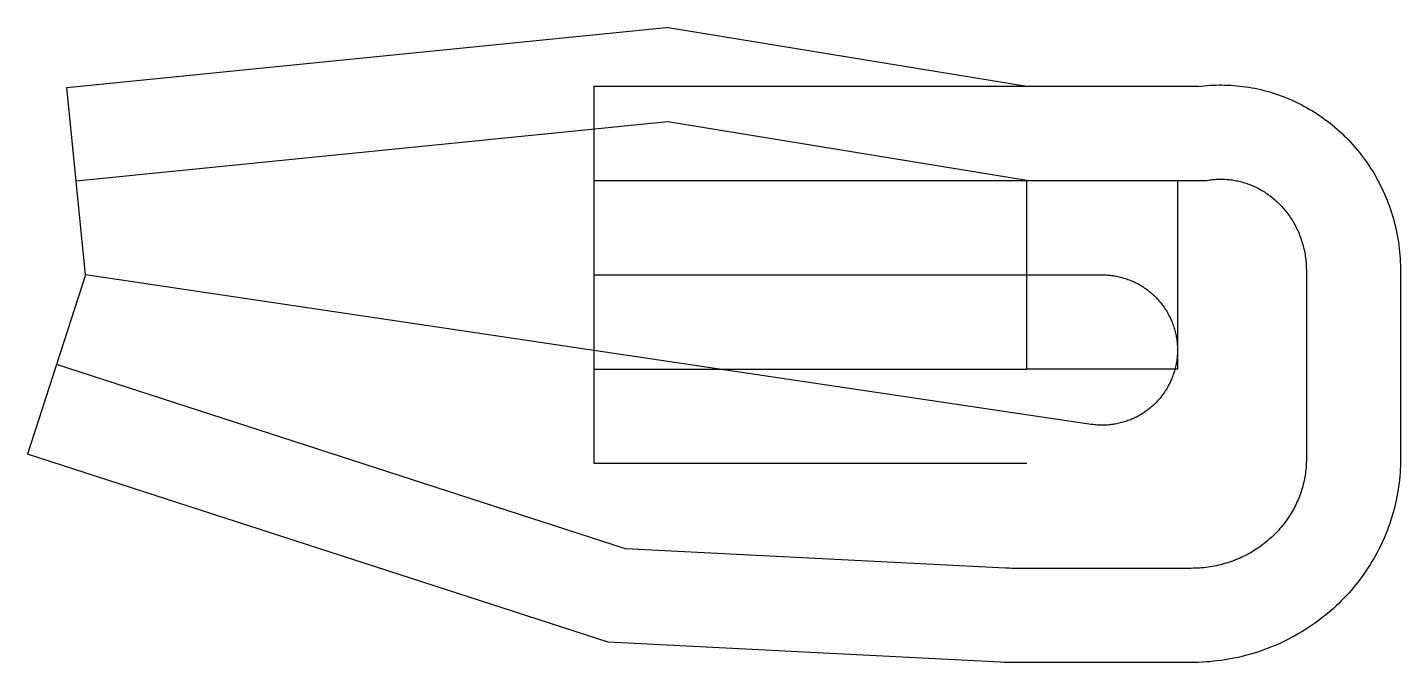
# Model space of a CAD drawing. Header units: metres. Extents: x -21141 to 5867, y -7625 to 4865.
import ezdxf

# ---------------------------------------------------------------- set-up
doc = ezdxf.new("R2010")
doc.units = ezdxf.units.M

msp = doc.modelspace()

# ---------------------------------------------------------------- linework, layer by layer
at = {"color": 1}
for p, q in [((-20369, 3686), (-8579, 4865)), ((-1482, 3704), (-8579, 4865)), ((-20000, 0), (-20369, 3686)), ((-10000, 3704), (-10000, -3704)), ((1890, 3704), (-10000, 3704)), ((-8544, 3007), (-20184, 1843)), ((-1482, 1852), (-8544, 3007)), ((-10000, 1852), (2040, 1852)), ((4015, 76), (4015, -3628)), ((5867, 76), (5867, -3628)), ((-20000, 0), (-21141, -3524)), ((-9377, -5386), (-20570, -1762)), ((-10000, -1852), (-1482, -1852)), ((-9716, -7223), (-21141, -3524)), ((-10000, -3704), (-1482, -3704)), ((-1905, -5769), (-9377, -5386)), ((1743, -5773), (-1779, -5773)), ((-2000, -7619), (-9716, -7223)), ((1743, -7625), (-1779, -7625))]:
    msp.add_line(p, q, dxfattribs=at)
for points in [[(1890, 3704), (1948, 3711), (2005, 3718), (2063, 3723), (2122, 3727), (2180, 3730), (2238, 3732), (2297, 3734), (2355, 3734), (2414, 3733), (2473, 3731), (2532, 3728), (2591, 3724), (2650, 3719), (2708, 3713), (2767, 3706), (2826, 3698), (2885, 3689), (2943, 3679), (3002, 3668), (3060, 3656), (3119, 3642), (3177, 3628), (3235, 3613), (3293, 3596), (3350, 3579), (3408, 3561), (3465, 3541), (3522, 3521), (3578, 3499), (3635, 3477), (3691, 3453), (3746, 3428), (3802, 3403), (3856, 3376), (3911, 3349), (3965, 3320), (4019, 3291), (4072, 3260), (4125, 3229), (4177, 3196), (4229, 3163), (4280, 3129), (4331, 3093), (4381, 3057), (4431, 3020), (4480, 2982), (4528, 2943), (4576, 2903), (4623, 2862), (4670, 2821), (4716, 2778), (4761, 2735), (4805, 2691), (4849, 2646), (4892, 2600), (4934, 2553), (4976, 2506), (5017, 2457), (5057, 2408), (5096, 2358), (5134, 2308), (5172, 2257), (5208, 2205), (5244, 2152), (5279, 2099), (5313, 2045), (5346, 1990), (5378, 1934), (5410, 1878), (5440, 1822), (5469, 1765), (5498, 1707), (5525, 1648), (5552, 1589), (5577, 1530), (5602, 1470), (5625, 1409), (5647, 1348), (5669, 1287), (5689, 1225), (5708, 1163), (5727, 1100), (5744, 1037), (5760, 973), (5775, 910), (5789, 845), (5801, 781), (5813, 716), (5824, 651), (5833, 585), (5841, 520), (5848, 454), (5854, 388), (5859, 322), (5863, 255), (5866, 189), (5867, 122), (5867, 76)], [(1482, -1852), (-1482, -1852), (-1482, 1852), (1482, 1852), (1482, -1852)], [(2040, 1852), (2065, 1857), (2090, 1861), (2115, 1865), (2140, 1869), (2166, 1872), (2191, 1875), (2217, 1877), (2243, 1879), (2269, 1880), (2295, 1881), (2321, 1882), (2348, 1882), (2374, 1881), (2401, 1881), (2427, 1879), (2454, 1877), (2481, 1875), (2507, 1872), (2534, 1869), (2561, 1865), (2588, 1861), (2614, 1857), (2641, 1851), (2668, 1846), (2695, 1840), (2722, 1833), (2748, 1826), (2775, 1818), (2802, 1810), (2828, 1801), (2855, 1792), (2881, 1783), (2908, 1773), (2934, 1762), (2960, 1751), (2986, 1740), (3012, 1728), (3038, 1715), (3064, 1702), (3089, 1688), (3114, 1674), (3140, 1660), (3165, 1645), (3189, 1630), (3214, 1614), (3238, 1597), (3263, 1580), (3286, 1563), (3310, 1545), (3334, 1527), (3357, 1508), (3380, 1489), (3403, 1469), (3425, 1449), (3447, 1429), (3469, 1408), (3490, 1386), (3512, 1364), (3533, 1342), (3553, 1319), (3573, 1296), (3593, 1272), (3613, 1248), (3632, 1224), (3651, 1199), (3669, 1174), (3687, 1148), (3705, 1122), (3722, 1096), (3739, 1069), (3755, 1042), (3771, 1015), (3786, 987), (3801, 959), (3816, 930), (3830, 901), (3844, 872), (3857, 843), (3870, 813), (3882, 783), (3894, 752), (3905, 722), (3915, 691), (3926, 660), (3935, 628), (3944, 596), (3953, 564), (3961, 532), (3969, 500), (3976, 467), (3982, 434), (3988, 401), (3993, 368), (3998, 335), (4002, 301), (4006, 267), (4009, 233), (4011, 199), (4013, 165), (4014, 131), (4015, 97), (4015, 76)], [(-10000, 0), (0, 0), (26, 0), (52, -1), (77, -2), (103, -4), (129, -6), (155, -8), (180, -11), (206, -14), (231, -18), (257, -22), (282, -27), (307, -32), (333, -38), (358, -44), (383, -50), (408, -57), (432, -65), (457, -72), (481, -81), (506, -89), (530, -98), (554, -108), (578, -118), (601, -128), (625, -139), (648, -150), (671, -161), (694, -173), (717, -185), (739, -198), (762, -211), (784, -225), (805, -239), (827, -253), (848, -267), (869, -282), (890, -298), (910, -313), (931, -330), (950, -346), (970, -363), (989, -380), (1008, -397), (1027, -415), (1046, -433), (1064, -452), (1081, -470), (1099, -489), (1116, -509), (1133, -528), (1149, -548), (1165, -568), (1181, -589), (1196, -610), (1211, -631), (1226, -652), (1240, -673), (1254, -695), (1267, -717), (1281, -739), (1293, -762), (1306, -784), (1318, -807), (1329, -830), (1340, -854), (1351, -877), (1361, -901), (1371, -925), (1380, -949), (1390, -973), (1398, -997), (1406, -1022), (1414, -1046), (1421, -1071), (1428, -1096), (1435, -1121), (1441, -1146), (1446, -1171), (1452, -1197), (1456, -1222), (1460, -1247), (1464, -1273), (1468, -1298), (1471, -1324), (1473, -1350), (1475, -1376), (1477, -1401), (1478, -1427), (1478, -1453), (1479, -1479), (1478, -1504), (1478, -1530), (1477, -1556), (1475, -1582), (1473, -1608), (1471, -1633), (1468, -1659), (1464, -1684), (1460, -1710), (1456, -1735), (1452, -1761), (1446, -1786), (1441, -1811), (1435, -1836), (1428, -1861), (1421, -1886), (1414, -1911), (1406, -1936), (1398, -1960), (1390, -1984), (1380, -2009), (1371, -2033), (1361, -2056), (1351, -2080), (1340, -2104), (1329, -2127), (1318, -2150), (1306, -2173), (1293, -2196), (1281, -2218), (1267, -2240), (1254, -2262), (1240, -2284), (1226, -2306), (1211, -2327), (1196, -2348), (1181, -2369), (1165, -2389), (1149, -2409), (1133, -2429), (1116, -2449), (1099, -2468), (1081, -2487), (1064, -2506), (1046, -2524), (1027, -2542), (1008, -2560), (989, -2578), (970, -2595), (950, -2611), (931, -2628), (910, -2644), (890, -2660), (869, -2675), (848, -2690), (827, -2705), (805, -2719), (784, -2733), (762, -2746), (739, -2759), (717, -2772), (694, -2784), (671, -2796), (648, -2808), (625, -2819), (601, -2830), (578, -2840), (554, -2850), (530, -2859), (506, -2868), (481, -2877), (457, -2885), (432, -2893), (408, -2900), (383, -2907), (358, -2913), (333, -2919), (307, -2925), (282, -2930), (257, -2935), (231, -2939), (206, -2943), (180, -2946), (155, -2949), (129, -2952), (103, -2954), (77, -2955), (52, -2956), (26, -2957), (0, -2957), (-26, -2957), (-52, -2956), (-77, -2955), (-103, -2954), (-129, -2952), (-155, -2949), (-180, -2946), (-206, -2943), (-217, -2941), (-20000, 0)], [(4015, -3628), (4015, -3662), (4014, -3697), (4012, -3732), (4010, -3766), (4008, -3801), (4004, -3836), (4000, -3871), (3996, -3906), (3990, -3940), (3985, -3975), (3978, -4010), (3971, -4045), (3963, -4080), (3955, -4114), (3946, -4149), (3937, -4184), (3926, -4218), (3915, -4252), (3904, -4287), (3892, -4321), (3879, -4355), (3866, -4389), (3852, -4423), (3837, -4456), (3822, -4490), (3806, -4523), (3790, -4556), (3773, -4588), (3755, -4621), (3737, -4653), (3718, -4685), (3698, -4717), (3678, -4749), (3657, -4780), (3636, -4811), (3614, -4842), (3592, -4872), (3569, -4902), (3545, -4932), (3521, -4961), (3496, -4990), (3471, -5019), (3445, -5047), (3419, -5075), (3392, -5102), (3364, -5130), (3336, -5156), (3307, -5182), (3278, -5208), (3249, -5233), (3219, -5258), (3188, -5283), (3157, -5306), (3125, -5330), (3093, -5353), (3061, -5375), (3028, -5397), (2994, -5418), (2960, -5439), (2926, -5459), (2891, -5479), (2856, -5498), (2820, -5517), (2784, -5535), (2748, -5552), (2711, -5569), (2674, -5585), (2636, -5600), (2599, -5615), (2560, -5630), (2522, -5643), (2483, -5656), (2444, -5669), (2405, -5680), (2365, -5691), (2325, -5702), (2285, -5711), (2244, -5720), (2203, -5728), (2162, -5736), (2121, -5743), (2080, -5749), (2038, -5755), (1996, -5759), (1954, -5763), (1912, -5767), (1870, -5769), (1828, -5771), (1785, -5772), (1743, -5773), (1743, -5773)], [(5867, -3628), (5867, -3695), (5865, -3762), (5862, -3828), (5858, -3895), (5853, -3962), (5846, -4029), (5838, -4096), (5830, -4163), (5820, -4230), (5808, -4297), (5796, -4363), (5783, -4430), (5768, -4496), (5752, -4562), (5735, -4628), (5717, -4694), (5697, -4760), (5677, -4825), (5655, -4890), (5632, -4954), (5608, -5019), (5583, -5083), (5557, -5146), (5529, -5209), (5501, -5272), (5471, -5335), (5440, -5397), (5408, -5458), (5375, -5519), (5341, -5579), (5305, -5639), (5269, -5699), (5231, -5758), (5193, -5816), (5153, -5873), (5113, -5930), (5071, -5987), (5028, -6042), (4984, -6097), (4940, -6152), (4894, -6205), (4847, -6258), (4799, -6310), (4751, -6362), (4701, -6412), (4651, -6462), (4599, -6511), (4547, -6559), (4493, -6606), (4439, -6652), (4384, -6698), (4328, -6742), (4271, -6786), (4214, -6828), (4155, -6870), (4096, -6911), (4036, -6950), (3975, -6989), (3914, -7027), (3852, -7063), (3789, -7099), (3725, -7133), (3661, -7167), (3596, -7199), (3531, -7230), (3464, -7261), (3398, -7290), (3330, -7317), (3262, -7344), (3194, -7370), (3125, -7394), (3055, -7418), (2985, -7440), (2915, -7460), (2844, -7480), (2773, -7499), (2701, -7516), (2629, -7532), (2557, -7546), (2484, -7560), (2411, -7572), (2338, -7583), (2264, -7593), (2190, -7601), (2116, -7608), (2042, -7614), (1967, -7619), (1892, -7622), (1818, -7624), (1743, -7625), (1743, -7625)], [(-1779, -5773), (-1822, -5772), (-1864, -5771), (-1905, -5769)], [(-1779, -7625), (-1854, -7624), (-1929, -7622), (-2000, -7619)]]:
    msp.add_lwpolyline(points, dxfattribs=at)

doc.saveas('drawing.dxf')
